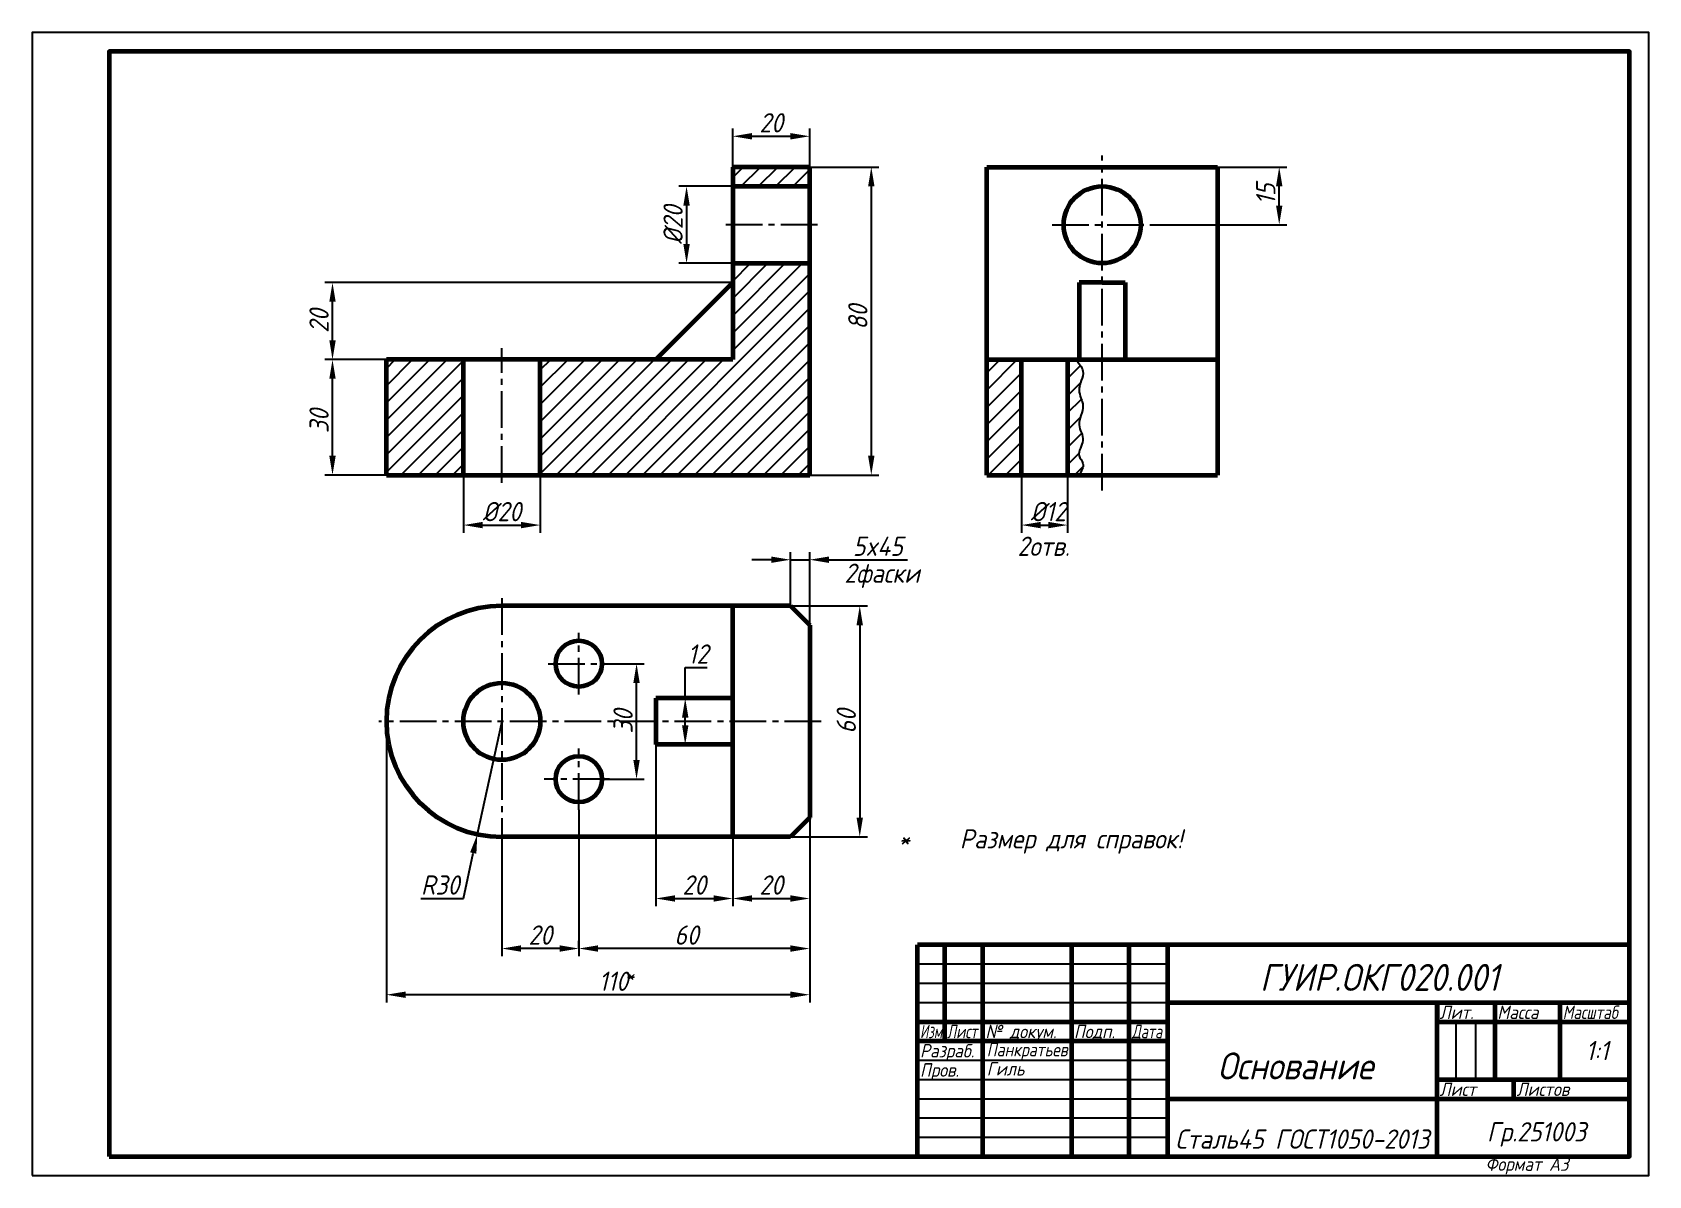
# Model space of a CAD drawing. Header units: millimetres. Extents: x 0 to 420, y 0 to 297.
import ezdxf
from ezdxf.enums import TextEntityAlignment as Align

# ---------------------------------------------------------------- set-up
doc = ezdxf.new("R2010")
doc.units = ezdxf.units.MM
doc.header["$LTSCALE"] = 0.5
doc.linetypes.add('осевая2', pattern=[28.575, 19.05, -3.175, 3.175, -3.175])
doc.layers.get('0').update_dxf_attribs({"lineweight": 60})
doc.layers.get('Defpoints').update_dxf_attribs({"color": 5})
doc.layers.add('1-оси', color=50, linetype='осевая2')
doc.layers.add('3-размеры', color=6, linetype='Continuous')
doc.layers.add('2-штриховка', color=7, linetype='Continuous', true_color=0x00c7c7)
doc.layers.add('4-текст', color=7, linetype='Continuous', true_color=0x00ad00)
doc.styles.get("Standard").update_dxf_attribs({"font": 'isocpeui.ttf', "width": 0.9})
doc.dimstyles.new('Standart', dxfattribs={"dimtxt": 5, "dimasz": 5, "dimexe": 2, "dimexo": 0, "dimgap": 1, "dimtad": 1, "dimtoh": 1, "dimdec": 0, "dimtxsty": 'Standard', "dimcen": 2.5, "dimadec": 0, "dimazin": 0, "dimtfac": 1, "dimtdec": 0, "dimtmove": 0, "dimatfit": 3, "dimldrblk": 'DOTSMALL', "dimfxl": 1, "dimarcsym": 0})
pattern_1 = [(45, (28, 11), (-2.245064, 2.245064), [])]

# ---------------------------------------------------------------- blocks, each defined once
blk = doc.blocks.new('*D3')
at = {"layer": '3-размеры', "color": 0, "lineweight": -2, "transparency": 16777216}
for p, q in [((112, 182), (112, 167)), ((132, 182), (132, 167)), ((117, 169), (127, 169))]:
    blk.add_line(p, q, dxfattribs=at)
at = {"layer": '3-размеры', "color": 0, "transparency": 16777216}
for points in [[(117, 169.83), (117, 168.17), (112, 169)], [(127, 169.83), (127, 168.17), (132, 169)]]:
    blk.add_solid(points, dxfattribs=at)
at = {"layer": 'Defpoints', "color": 0, "transparency": 16777216}
for p in [(112, 182), (132, 182), (132, 169)]:
    blk.add_point(p, dxfattribs=at)
at = {"layer": '3-размеры', "color": 0, "transparency": 16777216, "insert": (122, 172.5), "char_height": 5, "attachment_point": 5}
blk.add_mtext('%%C20', dxfattribs=at)
blk = doc.blocks.new('_DotSmall')
at = {"color": 0, "linetype": 'ByBlock', "const_width": 0.5}
blk.add_lwpolyline([(-0.0625, 0, 1), (0.0625, 0, 1)], format="xyb", close=True, dxfattribs=at)
blk = doc.blocks.new('*D4')
at = {"layer": '3-размеры', "color": 0, "lineweight": -2, "transparency": 16777216}
for p, q in [((92, 212), (76, 212)), ((78, 187), (78, 207)), ((92, 182), (76, 182))]:
    blk.add_line(p, q, dxfattribs=at)
at = {"layer": '3-размеры', "color": 0, "transparency": 16777216}
for points in [[(77.17, 207), (78.83, 207), (78, 212)], [(77.17, 187), (78.83, 187), (78, 182)]]:
    blk.add_solid(points, dxfattribs=at)
at = {"layer": 'Defpoints', "color": 0, "transparency": 16777216}
for p in [(78, 212), (92, 212), (92, 182)]:
    blk.add_point(p, dxfattribs=at)
at = {"layer": '3-размеры', "color": 0, "transparency": 16777216, "insert": (74.5, 196), "char_height": 5, "attachment_point": 5, "rotation": 90}
blk.add_mtext('30', dxfattribs=at)
blk = doc.blocks.new('*D5')
at = {"layer": '3-размеры', "color": 0, "lineweight": -2, "transparency": 16777216}
for p, q in [((182, 232), (76, 232)), ((78, 217), (78, 227)), ((92, 212), (76, 212))]:
    blk.add_line(p, q, dxfattribs=at)
at = {"layer": '3-размеры', "color": 0, "transparency": 16777216}
for points in [[(77.17, 227), (78.83, 227), (78, 232)], [(77.17, 217), (78.83, 217), (78, 212)]]:
    blk.add_solid(points, dxfattribs=at)
at = {"layer": 'Defpoints', "color": 0, "transparency": 16777216}
for p in [(78, 232), (182, 232), (92, 212)]:
    blk.add_point(p, dxfattribs=at)
at = {"layer": '3-размеры', "color": 0, "transparency": 16777216, "insert": (74.5, 222), "char_height": 5, "attachment_point": 5, "rotation": 90}
blk.add_mtext('20', dxfattribs=at)
blk = doc.blocks.new('*D6')
at = {"layer": '3-размеры', "color": 0, "lineweight": -2, "transparency": 16777216}
for p, q in [((182, 262), (182, 272)), ((187, 270), (197, 270)), ((202, 262), (202, 272))]:
    blk.add_line(p, q, dxfattribs=at)
at = {"layer": '3-размеры', "color": 0, "transparency": 16777216}
for points in [[(187, 270.83), (187, 269.17), (182, 270)], [(197, 270.83), (197, 269.17), (202, 270)]]:
    blk.add_solid(points, dxfattribs=at)
at = {"layer": 'Defpoints', "color": 0, "transparency": 16777216}
for p in [(202, 270), (182, 262), (202, 262)]:
    blk.add_point(p, dxfattribs=at)
at = {"layer": '3-размеры', "color": 0, "transparency": 16777216, "insert": (192, 273.5), "char_height": 5, "attachment_point": 5}
blk.add_mtext('20', dxfattribs=at)
blk = doc.blocks.new('*D7')
at = {"layer": '3-размеры', "color": 0, "lineweight": -2, "transparency": 16777216}
for p, q in [((182, 257), (168, 257)), ((170, 252), (170, 242)), ((182, 237), (168, 237))]:
    blk.add_line(p, q, dxfattribs=at)
at = {"layer": '3-размеры', "color": 0, "transparency": 16777216}
for points in [[(169.17, 252), (170.83, 252), (170, 257)], [(169.17, 242), (170.83, 242), (170, 237)]]:
    blk.add_solid(points, dxfattribs=at)
at = {"layer": 'Defpoints', "color": 0, "transparency": 16777216}
for p in [(182, 257), (170, 237), (182, 237)]:
    blk.add_point(p, dxfattribs=at)
at = {"layer": '3-размеры', "color": 0, "transparency": 16777216, "insert": (166.5, 247), "char_height": 5, "attachment_point": 5, "rotation": 90}
blk.add_mtext('%%C20', dxfattribs=at)
blk = doc.blocks.new('*D8')
at = {"layer": '3-размеры', "color": 0, "lineweight": -2, "transparency": 16777216}
for p, q in [((202, 262), (220, 262)), ((218, 257), (218, 187)), ((202, 182), (220, 182))]:
    blk.add_line(p, q, dxfattribs=at)
at = {"layer": '3-размеры', "color": 0, "transparency": 16777216}
for points in [[(217.17, 257), (218.83, 257), (218, 262)], [(217.17, 187), (218.83, 187), (218, 182)]]:
    blk.add_solid(points, dxfattribs=at)
at = {"layer": 'Defpoints', "color": 0, "transparency": 16777216}
for p in [(202, 262), (202, 182), (218, 182)]:
    blk.add_point(p, dxfattribs=at)
at = {"layer": '3-размеры', "color": 0, "transparency": 16777216, "insert": (214.5, 223), "char_height": 5, "attachment_point": 5, "rotation": 90}
blk.add_mtext('80', dxfattribs=at)
blk = doc.blocks.new('*D10')
at = {"layer": '3-размеры', "color": 0, "lineweight": -2, "transparency": 16777216}
for p, q in [((192, 160), (187, 160)), ((197, 148), (197, 162)), ((197, 160), (202, 160)), ((202, 143), (202, 162)), ((207, 160), (227.41, 160))]:
    blk.add_line(p, q, dxfattribs=at)
at = {"layer": '3-размеры', "color": 0, "transparency": 16777216}
for points in [[(192, 160.83), (192, 159.17), (197, 160)], [(207, 160.83), (207, 159.17), (202, 160)]]:
    blk.add_solid(points, dxfattribs=at)
at = {"layer": 'Defpoints', "color": 0, "transparency": 16777216}
for p in [(202, 160), (197, 148), (202, 143)]:
    blk.add_point(p, dxfattribs=at)
at = {"layer": '3-размеры', "color": 0, "transparency": 16777216, "insert": (219.71, 163.5), "char_height": 5, "width": 3.1636, "attachment_point": 5}
blk.add_mtext('5x45', dxfattribs=at)
blk = doc.blocks.new('*D11')
at = {"layer": '3-размеры', "color": 0, "lineweight": -2, "transparency": 16777216}
for p, q in [((162, 112), (162, 70)), ((182, 88), (182, 70)), ((167, 72), (177, 72))]:
    blk.add_line(p, q, dxfattribs=at)
at = {"layer": '3-размеры', "color": 0, "transparency": 16777216}
for points in [[(167, 72.83), (167, 71.17), (162, 72)], [(177, 72.83), (177, 71.17), (182, 72)]]:
    blk.add_solid(points, dxfattribs=at)
at = {"layer": 'Defpoints', "color": 0, "transparency": 16777216}
for p in [(162, 112), (182, 88), (182, 72)]:
    blk.add_point(p, dxfattribs=at)
at = {"layer": '3-размеры', "color": 0, "transparency": 16777216, "insert": (172, 75.5), "char_height": 5, "attachment_point": 5}
blk.add_mtext('20', dxfattribs=at)
blk = doc.blocks.new('*D12')
at = {"layer": '3-размеры', "color": 0, "lineweight": -2, "transparency": 16777216}
for p, q in [((202, 93), (202, 70)), ((182, 75), (182, 70)), ((187, 72), (197, 72))]:
    blk.add_line(p, q, dxfattribs=at)
at = {"layer": '3-размеры', "color": 0, "transparency": 16777216}
for points in [[(187, 72.83), (187, 71.17), (182, 72)], [(197, 72.83), (197, 71.17), (202, 72)]]:
    blk.add_solid(points, dxfattribs=at)
at = {"layer": 'Defpoints', "color": 0, "transparency": 16777216}
for p in [(202, 93), (182, 75), (202, 72)]:
    blk.add_point(p, dxfattribs=at)
at = {"layer": '3-размеры', "color": 0, "transparency": 16777216, "insert": (192, 75.5), "char_height": 5, "attachment_point": 5}
blk.add_mtext('20', dxfattribs=at)
blk = doc.blocks.new('*D13')
at = {"layer": '3-размеры', "color": 0, "lineweight": -2, "transparency": 16777216}
for p, q in [((169.65, 124), (169.65, 132)), ((169.65, 132), (175.35, 132)), ((170, 124), (167.65, 124)), ((169.65, 117), (169.65, 119)), ((170, 112), (167.65, 112))]:
    blk.add_line(p, q, dxfattribs=at)
at = {"layer": '3-размеры', "color": 0, "transparency": 16777216}
for points in [[(168.82, 119), (170.49, 119), (169.65, 124)], [(168.82, 117), (170.49, 117), (169.65, 112)]]:
    blk.add_solid(points, dxfattribs=at)
at = {"layer": 'Defpoints', "color": 0, "transparency": 16777216}
for p in [(169.65, 124), (170, 124), (170, 112)]:
    blk.add_point(p, dxfattribs=at)
at = {"layer": '3-размеры', "color": 0, "transparency": 16777216, "insert": (173, 135.5), "char_height": 5, "attachment_point": 5}
blk.add_mtext('12', dxfattribs=at)
blk = doc.blocks.new('*D14')
at = {"layer": '3-размеры', "color": 0, "lineweight": -2, "transparency": 16777216}
for p, q in [((148, 133), (159, 133)), ((157, 108), (157, 128)), ((148, 103), (159, 103))]:
    blk.add_line(p, q, dxfattribs=at)
at = {"layer": '3-размеры', "color": 0, "transparency": 16777216}
for points in [[(156.17, 128), (157.83, 128), (157, 133)], [(156.17, 108), (157.83, 108), (157, 103)]]:
    blk.add_solid(points, dxfattribs=at)
at = {"layer": 'Defpoints', "color": 0, "transparency": 16777216}
for p in [(148, 133), (157, 133), (148, 103)]:
    blk.add_point(p, dxfattribs=at)
at = {"layer": '3-размеры', "color": 0, "transparency": 16777216, "insert": (153.5, 118), "char_height": 5, "attachment_point": 5, "rotation": 90}
blk.add_mtext('30', dxfattribs=at)
blk = doc.blocks.new('*D15')
at = {"layer": '3-размеры', "color": 0, "lineweight": -2, "transparency": 16777216}
for p, q in [((142, 95), (142, 57)), ((202, 72), (202, 57)), ((197, 59), (147, 59))]:
    blk.add_line(p, q, dxfattribs=at)
at = {"layer": '3-размеры', "color": 0, "transparency": 16777216}
for points in [[(147, 59.83), (147, 58.17), (142, 59)], [(197, 59.83), (197, 58.17), (202, 59)]]:
    blk.add_solid(points, dxfattribs=at)
at = {"layer": 'Defpoints', "color": 0, "transparency": 16777216}
for p in [(142, 95), (202, 72), (142, 59)]:
    blk.add_point(p, dxfattribs=at)
at = {"layer": '3-размеры', "color": 0, "transparency": 16777216, "insert": (170, 62.5), "char_height": 5, "attachment_point": 5}
blk.add_mtext('60', dxfattribs=at)
blk = doc.blocks.new('*D16')
at = {"layer": '3-размеры', "color": 0, "lineweight": -2, "transparency": 16777216}
for p, q in [((122, 86), (122, 57)), ((137, 59), (127, 59)), ((142, 59), (142, 61))]:
    blk.add_line(p, q, dxfattribs=at)
at = {"layer": '3-размеры', "color": 0, "transparency": 16777216}
for points in [[(127, 59.83), (127, 58.17), (122, 59)], [(137, 59.83), (137, 58.17), (142, 59)]]:
    blk.add_solid(points, dxfattribs=at)
at = {"layer": 'Defpoints', "color": 0, "transparency": 16777216}
for p in [(122, 86), (122, 59), (142, 59)]:
    blk.add_point(p, dxfattribs=at)
at = {"layer": '3-размеры', "color": 0, "transparency": 16777216, "insert": (132, 62.5), "char_height": 5, "attachment_point": 5}
blk.add_mtext('20', dxfattribs=at)
blk = doc.blocks.new('*D17')
at = {"layer": '3-размеры', "color": 0, "lineweight": -2, "transparency": 16777216}
for p, q in [((92, 118), (92, 45)), ((202, 59), (202, 45)), ((197, 47), (97, 47))]:
    blk.add_line(p, q, dxfattribs=at)
at = {"layer": '3-размеры', "color": 0, "transparency": 16777216}
for points in [[(97, 47.83), (97, 46.17), (92, 47)], [(197, 47.83), (197, 46.17), (202, 47)]]:
    blk.add_solid(points, dxfattribs=at)
at = {"layer": 'Defpoints', "color": 0, "transparency": 16777216}
for p in [(92, 118), (202, 59), (92, 47)]:
    blk.add_point(p, dxfattribs=at)
at = {"layer": '3-размеры', "color": 0, "transparency": 16777216, "insert": (151, 50.5), "char_height": 5, "attachment_point": 5}
blk.add_mtext('110', dxfattribs=at)
blk = doc.blocks.new('*D18')
at = {"layer": '3-размеры', "color": 0, "lineweight": -2, "transparency": 16777216}
for p, q in [((122, 118), (115.63, 88.68)), ((112, 72), (114.56, 83.8)), ((100.97, 72), (112, 72))]:
    blk.add_line(p, q, dxfattribs=at)
at = {"layer": '3-размеры', "color": 0, "transparency": 16777216}
blk.add_solid([(113.75, 83.98), (115.38, 83.62), (115.63, 88.68)], dxfattribs=at)
at = {"layer": 'Defpoints', "color": 0, "transparency": 16777216}
for p in [(122, 118), (115.63, 88.68)]:
    blk.add_point(p, dxfattribs=at)
at = {"layer": '3-размеры', "color": 0, "transparency": 16777216, "insert": (105.99, 75.5), "char_height": 5, "attachment_point": 5}
blk.add_mtext('R30', dxfattribs=at)
blk = doc.blocks.new('*D19')
at = {"layer": '3-размеры', "color": 0, "lineweight": -2, "transparency": 16777216}
for p, q in [((257, 182), (257, 167)), ((269, 182), (269, 167)), ((262, 169), (264, 169))]:
    blk.add_line(p, q, dxfattribs=at)
at = {"layer": '3-размеры', "color": 0, "transparency": 16777216}
for points in [[(262, 169.83), (262, 168.17), (257, 169)], [(264, 169.83), (264, 168.17), (269, 169)]]:
    blk.add_solid(points, dxfattribs=at)
at = {"layer": 'Defpoints', "color": 0, "transparency": 16777216}
for p in [(257, 182), (269, 182), (269, 169)]:
    blk.add_point(p, dxfattribs=at)
at = {"layer": '3-размеры', "color": 0, "transparency": 16777216, "insert": (264, 172.5), "char_height": 5, "attachment_point": 5}
blk.add_mtext('%%C12', dxfattribs=at)
blk = doc.blocks.new('*D20')
at = {"layer": '3-размеры', "color": 0, "lineweight": -2, "transparency": 16777216}
for p, q in [((308, 262), (326, 262)), ((324, 252), (324, 257)), ((291, 247), (326, 247))]:
    blk.add_line(p, q, dxfattribs=at)
at = {"layer": '3-размеры', "color": 0, "transparency": 16777216}
for points in [[(323.17, 257), (324.83, 257), (324, 262)], [(323.17, 252), (324.83, 252), (324, 247)]]:
    blk.add_solid(points, dxfattribs=at)
at = {"layer": 'Defpoints', "color": 0, "transparency": 16777216}
for p in [(308, 262), (324, 262), (291, 247)]:
    blk.add_point(p, dxfattribs=at)
at = {"layer": '3-размеры', "color": 0, "transparency": 16777216, "insert": (320.5, 255), "char_height": 5, "attachment_point": 5, "rotation": 90}
blk.add_mtext('15', dxfattribs=at)
blk = doc.blocks.new('*D21')
at = {"layer": '3-размеры', "color": 0, "lineweight": -2, "transparency": 16777216}
for p, q in [((197, 148), (217, 148)), ((215, 143), (215, 93)), ((197, 88), (217, 88))]:
    blk.add_line(p, q, dxfattribs=at)
at = {"layer": '3-размеры', "color": 0, "transparency": 16777216}
for points in [[(214.17, 143), (215.83, 143), (215, 148)], [(214.17, 93), (215.83, 93), (215, 88)]]:
    blk.add_solid(points, dxfattribs=at)
at = {"layer": 'Defpoints', "color": 0, "transparency": 16777216}
for p in [(197, 148), (197, 88), (215, 88)]:
    blk.add_point(p, dxfattribs=at)
at = {"layer": '3-размеры', "color": 0, "transparency": 16777216, "insert": (211.5, 118), "char_height": 5, "attachment_point": 5, "rotation": 90}
blk.add_mtext('60', dxfattribs=at)

msp = doc.modelspace()

# ---------------------------------------------------------------- hatches: boundary and pattern name
at = {"layer": '2-штриховка'}
h = msp.add_hatch(dxfattribs=at)
h.set_pattern_fill('ANSI31', color=256)
h.set_pattern_definition(pattern_1)
h.paths.add_polyline_path([(112, 212), (92, 212), (92, 182), (112, 182)])
h.paths.add_polyline_path([(132, 212), (132, 182), (202, 182), (202, 237), (182, 237), (182, 212)])
h.paths.add_polyline_path([(202, 257), (202, 262), (182, 262), (182, 257)])
h = msp.add_hatch(dxfattribs=at)
h.set_pattern_fill('ANSI31', color=256)
h.set_pattern_definition(pattern_1)
edge = h.paths.add_edge_path()
edge.add_spline(control_points=[(272, 182), (272.63, 183.02), (273.71, 184.77), (271.01, 187.5), (274.11, 191.04), (270.88, 195.28), (274.06, 199.72), (270.92, 204.25), (274.13, 208.73), (271.92, 211.04), (271, 212)], knot_values=[0, 0, 0, 0, 3.162278, 5.398346, 9.521451, 13.644557, 18.743576, 22.866682, 27.965702, 31.571253, 31.571253, 31.571253, 31.571253], degree=3, periodic=0)
edge.add_line((271, 212), (269, 212))
edge.add_line((269, 212), (269, 182))
edge.add_line((269, 182), (272, 182))
h.paths.add_polyline_path([(248, 182), (257, 182), (257, 212), (248, 212)])

# ---------------------------------------------------------------- linework, layer by layer
for p, q in [((202, 262), (182, 262)), ((182, 262), (182, 212)), ((202, 182), (202, 262)), ((248, 182), (248, 262)), ((248, 262), (308, 262)), ((308, 262), (308, 182)), ((182, 257), (202, 257)), ((182, 237), (202, 237)), ((182, 232), (162, 212)), ((278, 232), (272, 232)), ((272, 232), (272, 212)), ((278, 232), (284, 232)), ((284, 232), (284, 212)), ((92, 182), (92, 212)), ((182, 212), (92, 212)), ((112, 182), (112, 212)), ((132, 182), (132, 212)), ((248, 212), (308, 212)), ((257, 182), (257, 212)), ((269, 212), (269, 182)), ((92, 182), (202, 182)), ((248, 182), (308, 182)), ((197, 148), (122, 148)), ((182, 88), (182, 148)), ((197, 148), (202, 143)), ((202, 143), (202, 93)), ((182, 124), (162, 124)), ((162, 124), (162, 112)), ((182, 112), (162, 112)), ((202, 93), (197, 88)), ((197, 88), (122, 88)), ((365, 45), (365, 40))]:
    msp.add_line(p, q)
at = {"lineweight": 60}
for p, q in [((415, 60), (230, 60)), ((230, 5), (230, 60)), ((237, 60), (237, 35)), ((247, 5), (247, 60)), ((270, 60), (270, 5)), ((285, 5), (285, 60)), ((295, 60), (295, 5)), ((295, 45), (415, 45)), ((365, 5), (365, 45)), ((380, 45), (380, 25)), ((397, 25), (397, 45)), ((230, 40), (295, 40)), ((365, 40), (415, 40)), ((230, 35), (295, 35)), ((365, 25), (415, 25)), ((385, 20), (385, 25)), ((295, 20), (415, 20))]:
    msp.add_line(p, q, dxfattribs=at)
at = {"lineweight": -3}
for p, q in [((230, 55), (295, 55)), ((230, 50), (295, 50)), ((230, 45), (295, 45)), ((370, 25), (370, 40)), ((375, 40), (375, 25)), ((230, 30), (295, 30)), ((230, 25), (295, 25)), ((230, 20), (295, 20)), ((230, 15), (295, 15)), ((230, 10), (295, 10))]:
    msp.add_line(p, q, dxfattribs=at)
at = {"lineweight": 60}
msp.add_lwpolyline([(20, 5), (415, 5), (415, 292), (20, 292)], close=True, dxfattribs=at)
msp.add_lwpolyline([(20, 5), (415, 5), (415, 292), (20, 292)], close=True, dxfattribs=at)
for centre, radius in [((278, 247), 10), ((142, 133), 6), ((122, 118), 10), ((142, 103), 6)]:
    msp.add_circle(centre, radius)
msp.add_arc((122, 118), 30, 90, 270)
at = {"layer": '1-оси'}
for p, q in [((278, 178), (278, 265)), ((204, 247), (179, 247)), ((265, 247), (291, 247)), ((122, 180), (122, 215)), ((122, 150), (122, 86)), ((142, 125), (142, 141)), ((134, 133), (150, 133)), ((205, 118), (90, 118)), ((142, 95), (142, 111)), ((150, 103), (133, 103))]:
    msp.add_line(p, q, dxfattribs=at)
at = {"layer": '2-штриховка'}
msp.add_spline([(271, 212), (273, 209), (272, 204), (273, 200), (272, 195), (273, 191), (272, 187), (273, 185), (272, 182)], degree=3, dxfattribs=at)
at = {"layer": 'Defpoints'}
msp.add_lwpolyline([(0, 0), (420, 0), (420, 297), (0, 297)], close=True, dxfattribs=at)

# ---------------------------------------------------------------- texts
at = {"lineweight": -3, "width": 0.9}
msp.add_text('Формат А3', height=3.5, dxfattribs=at).set_placement((377.6, 1.25))
at = {"layer": '3-размеры', "width": 0.9}
for s, height, p in [('2отв.', 5, (256, 161)), ('2фаски', 5, (211, 154)), ('*', 4, (154, 50))]:
    msp.add_text(s, height=height, dxfattribs=at).set_placement(p)
at = {"layer": '4-текст', "width": 0.9}
for s, height, p in [('ГУИР.ОКГ020.001', 7, (319, 48)), ('Гиль', 3.5, (248, 26)), ('Основание', 7, (308, 25))]:
    msp.add_text(s, height=height, dxfattribs=at).set_placement(p)
at = {"layer": '4-текст', "lineweight": -3}
for s, width, p in [('Лит.', 0.9, (365.67, 40.7)), ('Масса', 0.9, (380.67, 40.7)), ('Масштаб', 0.8, (397.67, 40.7)), ('Изм.', 0.7, (230.67, 35.7)), ('Лист', 0.75, (237.67, 35.7)), ('№ докум.', 0.9, (247.67, 35.7)), ('Подп.', 0.9, (270.67, 35.7)), ('Дата', 0.75, (285.67, 35.7)), ('Разраб.', 0.9, (230.67, 30.7)), ('Пров.', 0.9, (230.67, 25.7)), ('Лист', 0.9, (365.67, 20.7)), ('Листов', 0.9, (385.67, 20.7))]:
    msp.add_text(s, height=3.5, dxfattribs=dict(at, width=width)).set_placement(p)
at = {"layer": '4-текст'}
for s, height, width, p, p2 in [('Панкратьев', 3.5, 0.770278, (248, 31), (269, 31)), ('Сталь45 ГОСТ1050-2013', 5, 0.855586, (297, 7), (363, 7))]:
    msp.add_text(s, height=height, dxfattribs=dict(at, width=width)).set_placement(p, p2, align=Align.FIT)
at = {"layer": '4-текст', "char_height": 5, "attachment_point": 1}
for s, insert in [('\\pxi-3,l5,t5;Размер для справок!', (231, 90)), ('*', (225, 90)), ('1:1', (403.64, 35))]:
    msp.add_mtext(s, dxfattribs=dict(at, insert=insert))
at = {"layer": '4-текст', "insert": (378, 13.9), "char_height": 5, "attachment_point": 1}
msp.add_mtext_dynamic_manual_height_columns('Гр.251003', width=0.9806, gutter_width=25, heights=[0], dxfattribs=at)

# ---------------------------------------------------------------- dimensions: what is measured, and where the dimension line sits
at = {"layer": '3-размеры'}
for base, p1, p2, picture, middle in [((202, 270), (182, 262), (202, 262), '*D6', (192, 270)), ((92, 47), (202, 59), (92, 118), '*D17', (151, 47)), ((182, 72), (162, 112), (182, 88), '*D11', (172, 72)), ((142, 59), (202, 72), (142, 95), '*D15', (170, 59)), ((202, 72), (182, 75), (202, 93), '*D12', (192, 72)), ((122, 59), (142, 59), (122, 86), '*D16', (132, 59))]:
    dim = msp.add_linear_dim(base=base, p1=p1, p2=p2, dimstyle='Standart', dxfattribs=at)
    dim.commit()
    dim.dimension.update_dxf_attribs({"geometry": picture, "text_midpoint": middle, "dimtype": 160})
for base, p1, p2, picture, middle in [((218, 182), (202, 262), (202, 182), '*D8', (218, 223)), ((324, 262), (291, 247), (308, 262), '*D20', (324, 255)), ((78, 232), (92, 212), (182, 232), '*D5', (78, 222)), ((78, 212), (92, 182), (92, 212), '*D4', (78, 196)), ((215, 88), (197, 148), (197, 88), '*D21', (215, 118)), ((169.65, 124), (170, 112), (170, 124), '*D13', (173, 132)), ((157, 133), (148, 103), (148, 133), '*D14', (157, 118))]:
    dim = msp.add_linear_dim(base=base, p1=p1, p2=p2, angle=90, dimstyle='Standart', dxfattribs=at)
    dim.commit()
    dim.dimension.update_dxf_attribs({"geometry": picture, "text_midpoint": middle, "dimtype": 160})
dim = msp.add_linear_dim(base=(170, 237), p1=(182, 257), p2=(182, 237), angle=90, text='%%C<>', dimstyle='Standart', dxfattribs=at)
dim.commit()
dim.dimension.update_dxf_attribs({"geometry": '*D7', "text_midpoint": (170, 247), "dimtype": 160})
for base, p1, p2, text, picture, middle in [((132, 169), (112, 182), (132, 182), '%%C<>', '*D3', (122, 169)), ((269, 169), (257, 182), (269, 182), '%%C<>', '*D19', (264, 169)), ((202, 160), (197, 148), (202, 143), '<>x45', '*D10', (219.71, 160))]:
    dim = msp.add_linear_dim(base=base, p1=p1, p2=p2, text=text, dimstyle='Standart', dxfattribs=at)
    dim.commit()
    dim.dimension.update_dxf_attribs({"geometry": picture, "text_midpoint": middle, "dimtype": 160})
dim = msp.add_radius_dim(center=(122, 118), mpoint=(115.63, 88.68), dimstyle='Standart', dxfattribs=at)
dim.commit()
dim.dimension.update_dxf_attribs({"geometry": '*D18', "text_midpoint": (105.99, 72), "dimtype": 164})

doc.saveas('drawing.dxf')
